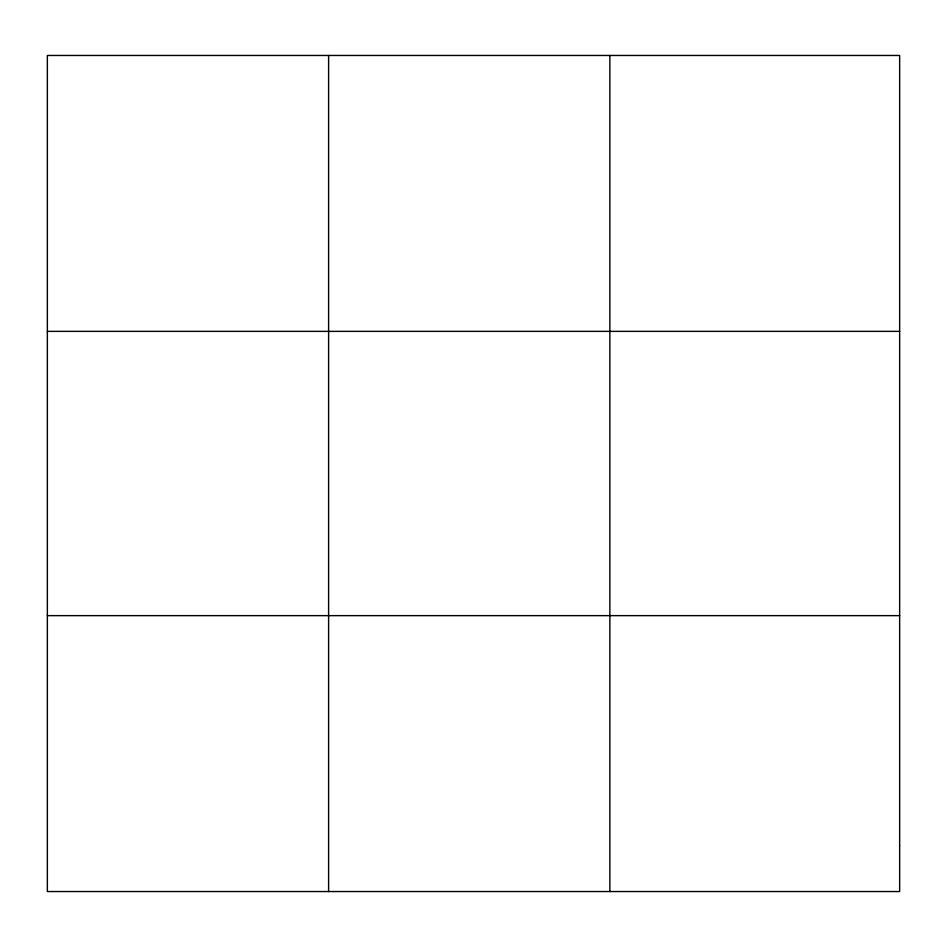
<?xml version="1.0" encoding="UTF-8"?>
<svg xmlns="http://www.w3.org/2000/svg" width="947" height="947" viewBox="0 0 947 947"><rect width="100%" height="100%" fill="white"/><g stroke="black" fill="none" stroke-linecap="round" stroke-linejoin="round"><path stroke-width="1.42" d="M328.609 891.541L328.609 55.459M609.868 891.541L609.868 55.459M47.35 331.367L899.65 331.367M47.35 615.633L899.65 615.633M899.65 845.553L899.65 891.541L47.35 891.541L47.35 55.459L899.65 55.459L899.65 845.553"/></g></svg>
